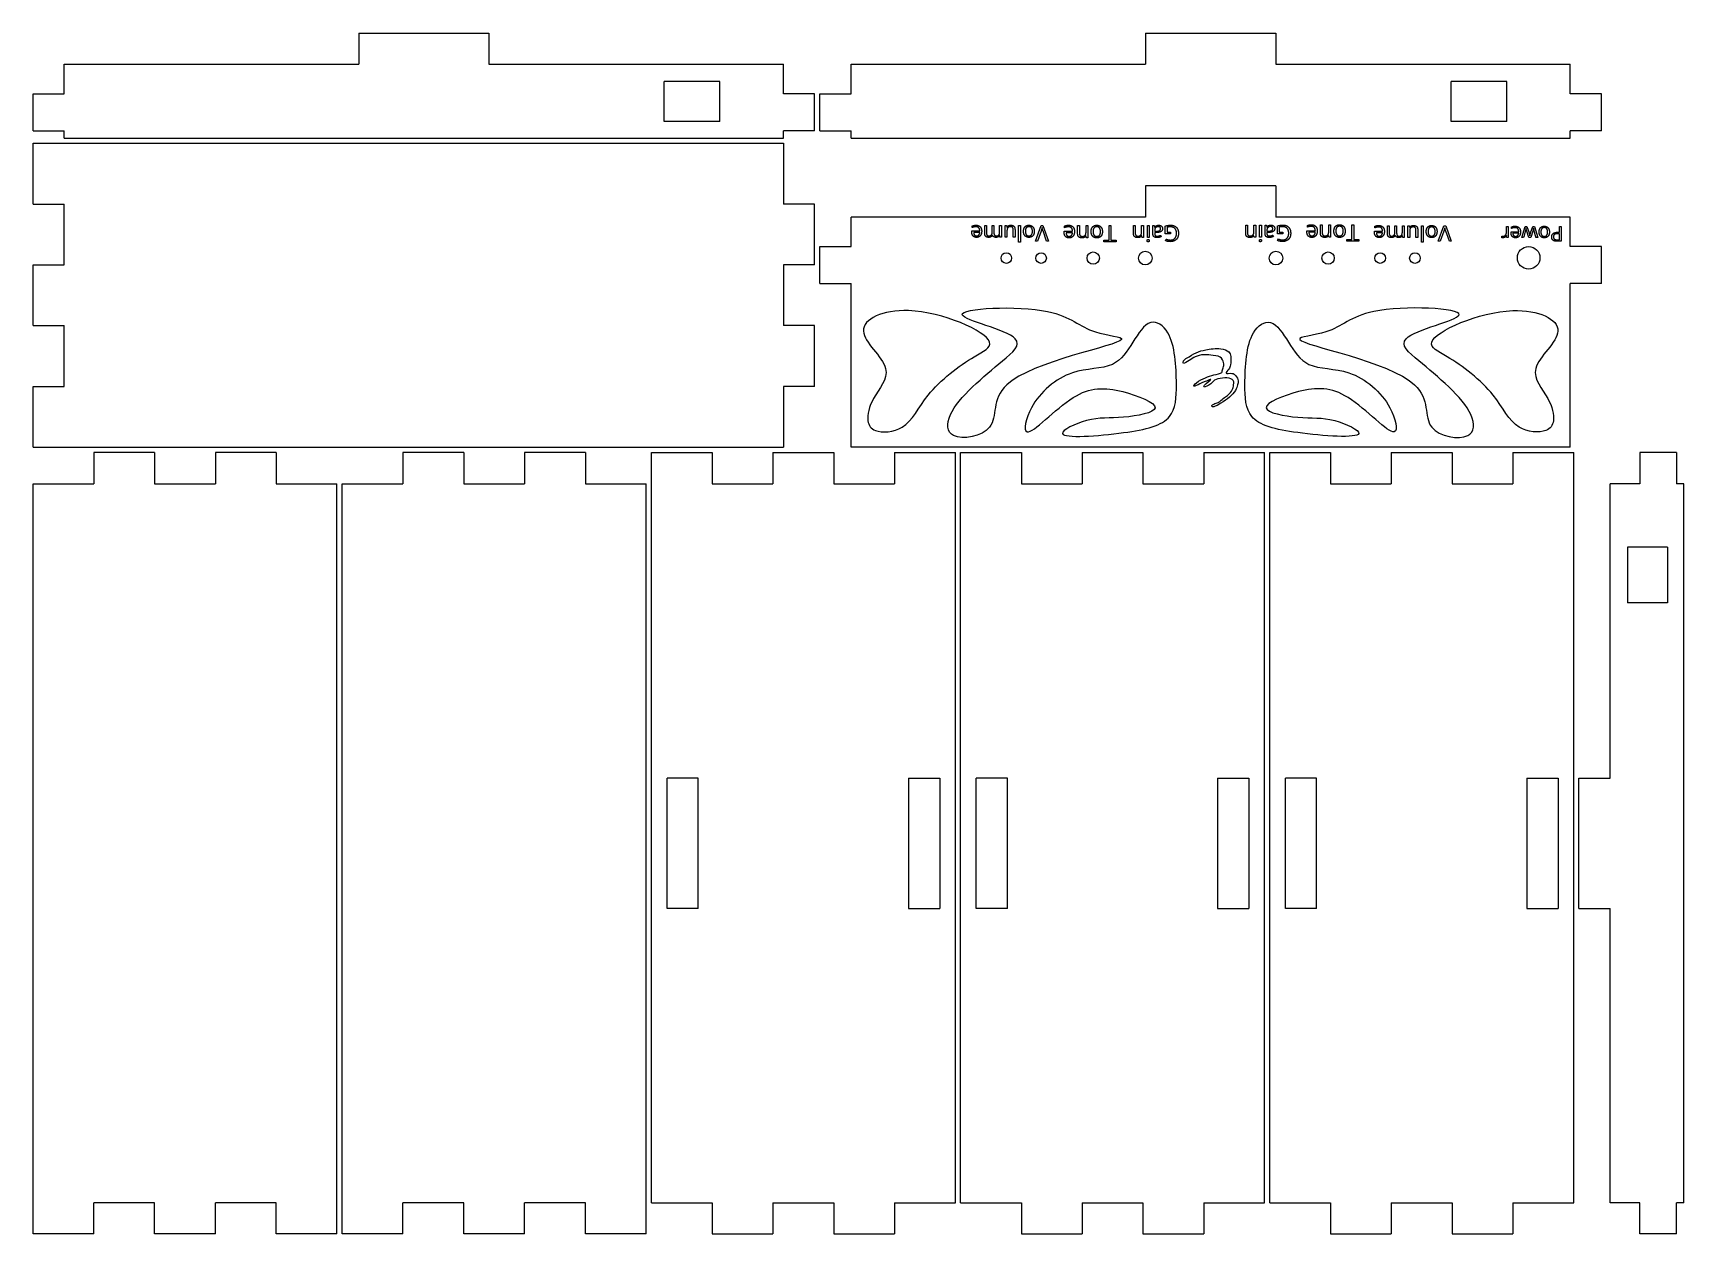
# Model space of a CAD drawing. Extents: x 172 to 1122, y 75 to 767.
import ezdxf

# ---------------------------------------------------------------- set-up
doc = ezdxf.new("R2010")
doc.units = 0
doc.header["$LTSCALE"] = 12.7
doc.layers.add('VISIBLE', color=7, linetype='CONTINUOUS')

msp = doc.modelspace()

# ---------------------------------------------------------------- linework, layer by layer
at = {"layer": 'VISIBLE'}
for p, q in [((359.2, 766.94), (359.2, 748.94)), ((359.2, 766.94), (434.2, 766.94)), ((434.2, 766.94), (434.2, 748.94)), ((812.2, 766.94), (812.2, 748.94)), ((812.2, 766.94), (887.2, 766.94)), ((887.2, 766.94), (887.2, 748.94)), ((189.7, 731.94), (189.7, 748.94)), ((189.7, 748.94), (359.2, 748.94)), ((434.2, 748.94), (603.7, 748.94)), ((603.7, 731.94), (603.7, 748.94)), ((642.7, 731.94), (642.7, 748.94)), ((642.7, 748.94), (812.2, 748.94)), ((887.2, 748.94), (1056.7, 748.94)), ((1056.7, 731.94), (1056.7, 748.94)), ((171.7, 710.69), (171.7, 731.94)), ((171.7, 731.94), (189.7, 731.94)), ((535.13, 715.94), (535.13, 738.94)), ((567.13, 738.94), (535.13, 738.94)), ((567.13, 715.94), (567.13, 738.94)), ((621.7, 731.94), (603.7, 731.94)), ((621.7, 710.69), (621.7, 731.94)), ((624.7, 710.69), (624.7, 731.94)), ((624.7, 731.94), (642.7, 731.94)), ((988.13, 715.94), (988.13, 738.94)), ((1020.13, 738.94), (988.13, 738.94)), ((1020.13, 715.94), (1020.13, 738.94)), ((1074.7, 731.94), (1056.7, 731.94)), ((1074.7, 710.69), (1074.7, 731.94)), ((567.13, 715.94), (535.13, 715.94)), ((1020.13, 715.94), (988.13, 715.94)), ((171.7, 710.69), (189.7, 710.69)), ((171.7, 668.44), (171.7, 703.44)), ((171.7, 703.44), (603.7, 703.44)), ((189.7, 706.44), (189.7, 710.69)), ((189.7, 706.44), (603.7, 706.44)), ((621.7, 710.69), (603.7, 710.69)), ((603.7, 706.44), (603.7, 710.69)), ((603.7, 703.44), (603.7, 668.44)), ((624.7, 710.69), (642.7, 710.69)), ((642.7, 706.44), (642.7, 710.69)), ((642.7, 706.44), (1056.7, 706.44)), ((1074.7, 710.69), (1056.7, 710.69)), ((1056.7, 706.44), (1056.7, 710.69)), ((887.2, 678.94), (812.2, 678.94)), ((812.2, 678.94), (812.2, 660.94)), ((887.2, 678.94), (887.2, 660.94)), ((171.7, 668.44), (189.7, 668.44)), ((189.7, 633.44), (189.7, 668.44)), ((621.7, 668.44), (603.7, 668.44)), ((621.7, 633.44), (621.7, 668.44)), ((812.2, 660.94), (642.7, 660.94)), ((642.7, 643.94), (642.7, 660.94)), ((719.6, 651.73), (719.6, 656.14)), ((719.6, 656.14), (720.62, 656.14)), ((720.62, 656.14), (720.62, 651.75)), ((723.91, 652.37), (723.91, 656.14)), ((723.91, 656.14), (724.93, 656.14)), ((724.93, 656.14), (724.93, 651.75)), ((728.21, 652.6), (728.21, 656.14)), ((728.21, 656.14), (729.23, 656.14)), ((729.23, 656.14), (729.23, 649.39)), ((731.4, 649.39), (731.4, 656.14)), ((731.4, 656.14), (732.24, 656.14)), ((732.24, 656.14), (732.39, 655.23)), ((739.14, 656.14), (740.17, 656.14)), ((739.14, 646.55), (739.14, 656.14)), ((740.17, 656.14), (740.17, 646.55)), ((748.87, 647.13), (752.12, 656.14)), ((752.12, 656.14), (753.15, 656.14)), ((753.15, 656.14), (756.38, 647.13)), ((773.11, 656.14), (774.18, 656.14)), ((773.11, 651.53), (773.11, 656.14)), ((774.18, 656.14), (774.18, 651.57)), ((777.94, 656.14), (779.01, 656.14)), ((777.94, 652.43), (777.94, 656.14)), ((779.01, 656.14), (779.01, 649.08)), ((791.22, 647.69), (791.22, 656.14)), ((791.22, 656.14), (792.31, 656.14)), ((792.31, 656.14), (792.31, 647.69)), ((805.25, 651.63), (805.25, 656.14)), ((805.25, 656.14), (806.29, 656.14)), ((806.29, 656.14), (806.29, 651.67)), ((809.97, 652.52), (809.97, 656.14)), ((809.97, 656.14), (811.02, 656.14)), ((811.02, 656.14), (811.02, 649.23)), ((813.24, 656.14), (814.28, 656.14)), ((813.24, 649.23), (813.24, 656.14)), ((814.28, 656.14), (814.28, 649.23)), ((816.44, 656.14), (817.21, 656.14)), ((816.44, 651.42), (816.44, 656.14)), ((817.21, 656.14), (817.42, 655.15)), ((869.85, 651.71), (869.85, 656.21)), ((869.85, 656.21), (870.9, 656.21)), ((870.9, 656.21), (870.9, 651.75)), ((874.58, 656.21), (875.62, 656.21)), ((874.58, 652.59), (874.58, 656.21)), ((875.62, 656.21), (875.62, 649.31)), ((877.84, 656.21), (878.89, 656.21)), ((877.84, 649.31), (877.84, 656.21)), ((878.89, 656.21), (878.89, 649.31)), ((881.04, 656.21), (881.82, 656.21)), ((881.04, 651.5), (881.04, 656.21)), ((881.82, 656.21), (882.02, 655.23)), ((1056.7, 660.94), (887.2, 660.94)), ((888.11, 651.39), (888.11, 655.87)), ((905.4, 655.14), (905.4, 656.09)), ((912.87, 651.82), (912.87, 656.42)), ((912.87, 656.42), (913.94, 656.42)), ((913.94, 656.42), (913.94, 651.85)), ((917.7, 652.72), (917.7, 656.42)), ((917.7, 656.42), (918.77, 656.42)), ((918.77, 656.42), (918.77, 649.36)), ((930.98, 647.98), (930.98, 656.42)), ((930.98, 656.42), (932.08, 656.42)), ((932.08, 656.42), (932.08, 647.98)), ((951.45, 656.01), (952.48, 656.01)), ((951.45, 651.6), (951.45, 656.01)), ((952.48, 656.01), (952.48, 651.61)), ((955.76, 656.01), (956.78, 656.01)), ((955.76, 652.24), (955.76, 656.01)), ((956.78, 656.01), (956.78, 651.61)), ((960.06, 656.01), (961.08, 656.01)), ((960.06, 652.46), (960.06, 656.01)), ((961.08, 656.01), (961.08, 649.26)), ((963.25, 656.01), (964.1, 656.01)), ((963.25, 649.26), (963.25, 656.01)), ((964.1, 656.01), (964.24, 655.1)), ((971, 646.42), (971, 656.01)), ((971, 656.01), (972.02, 656.01)), ((972.02, 656.01), (972.02, 646.42)), ((980.72, 647), (983.97, 656.01)), ((983.97, 656.01), (985, 656.01)), ((985, 656.01), (988.23, 647)), ((1056.7, 643.94), (1056.7, 660.94)), ((712.16, 652.95), (716.81, 652.95)), ((712.16, 652.3), (712.16, 652.95)), ((712.45, 654.91), (712.45, 655.83)), ((716.79, 652.11), (713.26, 652.11)), ((724.12, 650.41), (724.07, 650.41)), ((728.23, 650.31), (728.18, 650.31)), ((728.4, 649.39), (728.23, 650.31)), ((729.23, 649.39), (728.4, 649.39)), ((732.42, 649.39), (731.4, 649.39)), ((732.39, 655.23), (732.45, 655.23)), ((732.42, 652.93), (732.42, 649.39)), ((736.01, 649.39), (736.01, 653.77)), ((737.05, 649.39), (736.01, 649.39)), ((737.05, 653.8), (737.05, 649.39)), ((740.17, 646.55), (739.14, 646.55)), ((750, 647.13), (748.87, 647.13)), ((752.06, 652.92), (750, 647.13)), ((755.27, 647.13), (753.2, 652.96)), ((756.38, 647.13), (755.27, 647.13)), ((765.34, 652.8), (770.2, 652.8)), ((765.34, 652.13), (765.34, 652.8)), ((765.64, 654.86), (765.64, 655.81)), ((770.17, 651.93), (766.48, 651.93)), ((777.97, 650.05), (777.91, 650.05)), ((778.14, 649.08), (777.97, 650.05)), ((779.01, 649.08), (778.14, 649.08)), ((788.23, 647.69), (791.22, 647.69)), ((788.23, 646.72), (788.23, 647.69)), ((795.29, 646.72), (788.23, 646.72)), ((792.31, 647.69), (795.29, 647.69)), ((795.29, 647.69), (795.29, 646.72)), ((810, 650.18), (809.95, 650.18)), ((810.17, 649.23), (810, 650.18)), ((811.02, 649.23), (810.17, 649.23)), ((814.28, 649.23), (813.24, 649.23)), ((817.42, 655.15), (817.47, 655.15)), ((818.63, 652.04), (817.46, 652)), ((817.46, 652), (817.46, 651.57)), ((817.48, 653.37), (817.48, 652.74)), ((817.48, 652.74), (818.53, 652.79)), ((820.88, 650.51), (821.2, 649.71)), ((823.51, 651.31), (823.51, 655.79)), ((826.64, 651.31), (823.51, 651.31)), ((823.65, 647.34), (824.06, 648.28)), ((824.58, 655.1), (824.58, 652.27)), ((824.58, 652.27), (826.64, 652.27)), ((826.64, 652.27), (826.64, 651.31)), ((874.6, 650.25), (874.55, 650.25)), ((874.77, 649.31), (874.6, 650.25)), ((875.62, 649.31), (874.77, 649.31)), ((878.89, 649.31), (877.84, 649.31)), ((882.02, 655.23), (882.07, 655.23)), ((883.23, 652.11), (882.06, 652.07)), ((882.06, 652.07), (882.06, 651.64)), ((882.09, 653.44), (882.09, 652.82)), ((882.09, 652.82), (883.13, 652.86)), ((885.48, 650.59), (885.8, 649.79)), ((891.25, 651.39), (888.11, 651.39)), ((888.25, 647.41), (888.67, 648.36)), ((889.19, 655.18), (889.19, 652.34)), ((889.19, 652.34), (891.25, 652.34)), ((891.25, 652.34), (891.25, 651.39)), ((905.1, 653.08), (909.96, 653.08)), ((905.1, 652.41), (905.1, 653.08)), ((909.94, 652.21), (906.25, 652.21)), ((917.73, 650.33), (917.68, 650.33)), ((917.9, 649.36), (917.73, 650.33)), ((918.77, 649.36), (917.9, 649.36)), ((928, 647), (928, 647.98)), ((928, 647.98), (930.98, 647.98)), ((935.06, 647), (928, 647)), ((932.08, 647.98), (935.06, 647.98)), ((935.06, 647.98), (935.06, 647)), ((944.01, 652.82), (948.66, 652.82)), ((944.01, 652.17), (944.01, 652.82)), ((944.3, 654.78), (944.3, 655.69)), ((948.64, 651.98), (945.11, 651.98)), ((955.97, 650.28), (955.92, 650.28)), ((960.09, 650.18), (960.04, 650.18)), ((960.25, 649.26), (960.09, 650.18)), ((961.08, 649.26), (960.25, 649.26)), ((964.27, 649.26), (963.25, 649.26)), ((964.24, 655.1), (964.3, 655.1)), ((964.27, 652.8), (964.27, 649.26)), ((967.86, 649.26), (967.86, 653.64)), ((968.9, 649.26), (967.86, 649.26)), ((968.9, 653.67), (968.9, 649.26)), ((972.02, 646.42), (971, 646.42)), ((981.85, 647), (980.72, 647)), ((983.91, 652.79), (981.85, 647)), ((987.12, 647), (985.05, 652.83)), ((988.23, 647), (987.12, 647)), ((1017.25, 649.1), (1017.39, 650.01)), ((1019.99, 655.59), (1020.96, 655.59)), ((1019.99, 652.14), (1019.99, 655.59)), ((1020.04, 650.34), (1020, 650.34)), ((1020.16, 649.15), (1020.04, 650.34)), ((1020.96, 649.15), (1020.16, 649.15)), ((1020.96, 655.59), (1020.96, 649.15)), ((1022.63, 651.93), (1022.63, 652.55)), ((1022.63, 652.55), (1027.07, 652.55)), ((1022.91, 654.42), (1022.91, 655.3)), ((1027.05, 651.75), (1023.67, 651.75)), ((1028.89, 649.15), (1030.67, 655.59)), ((1029.9, 649.15), (1028.89, 649.15)), ((1030.67, 655.59), (1031.82, 655.59)), ((1031.3, 654.55), (1031.25, 654.55)), ((1032.9, 649.15), (1031.74, 652.85)), ((1031.82, 655.59), (1033.01, 651.81)), ((1033.95, 649.15), (1032.9, 649.15)), ((1033.42, 650.24), (1033.47, 650.24)), ((1033.88, 651.83), (1035.1, 655.59)), ((1035.14, 652.85), (1033.95, 649.15)), ((1035.1, 655.59), (1036.23, 655.59)), ((1035.64, 654.56), (1035.59, 654.56)), ((1036.23, 655.59), (1037.99, 649.15)), ((1037.99, 649.15), (1036.96, 649.15)), ((1051.47, 647), (1049.24, 647)), ((1049.35, 647.86), (1050.47, 647.86)), ((1049.46, 652.21), (1050.47, 652.21)), ((1050.47, 651.35), (1049.57, 651.35)), ((1050.47, 652.21), (1050.47, 655.59)), ((1050.47, 655.59), (1051.47, 655.59)), ((1050.47, 647.86), (1050.47, 651.35)), ((1051.47, 655.59), (1051.47, 647)), ((624.7, 622.69), (624.7, 643.94)), ((624.7, 643.94), (642.7, 643.94)), ((1074.7, 643.94), (1056.7, 643.94)), ((1074.7, 622.69), (1074.7, 643.94)), ((171.7, 598.44), (171.7, 633.44)), ((171.7, 633.44), (189.7, 633.44)), ((621.7, 633.44), (603.7, 633.44)), ((603.7, 633.44), (603.7, 598.44)), ((624.7, 622.69), (642.7, 622.69)), ((642.7, 528.44), (642.7, 622.69)), ((1056.7, 528.44), (1056.7, 622.69)), ((1074.7, 622.69), (1056.7, 622.69)), ((171.7, 598.44), (189.7, 598.44)), ((189.7, 563.44), (189.7, 598.44)), ((621.7, 598.44), (603.7, 598.44)), ((621.7, 563.44), (621.7, 598.44)), ((171.7, 528.44), (171.7, 563.44)), ((171.7, 563.44), (189.7, 563.44)), ((621.7, 563.44), (603.7, 563.44)), ((603.7, 563.44), (603.7, 528.44)), ((171.7, 528.44), (603.7, 528.44)), ((206.7, 525.44), (206.7, 507.44)), ((241.7, 525.44), (206.7, 525.44)), ((241.7, 525.44), (241.7, 507.44)), ((311.7, 525.44), (276.7, 525.44)), ((276.7, 525.44), (276.7, 507.44)), ((311.7, 525.44), (311.7, 507.44)), ((384.7, 525.44), (384.7, 507.44)), ((419.7, 525.44), (384.7, 525.44)), ((419.7, 525.44), (419.7, 507.44)), ((454.7, 525.44), (454.7, 507.44)), ((489.7, 525.44), (454.7, 525.44)), ((489.7, 525.44), (489.7, 507.44)), ((527.7, 525.44), (562.7, 525.44)), ((527.7, 93.44), (527.7, 525.44)), ((562.7, 525.44), (562.7, 507.44)), ((597.7, 525.44), (597.7, 507.44)), ((597.7, 525.44), (632.7, 525.44)), ((632.7, 525.44), (632.7, 507.44)), ((1056.7, 528.44), (642.7, 528.44)), ((667.7, 525.44), (667.7, 507.44)), ((667.7, 525.44), (702.7, 525.44)), ((702.7, 93.44), (702.7, 525.44)), ((705.7, 93.44), (705.7, 525.44)), ((705.7, 525.44), (740.7, 525.44)), ((740.7, 525.44), (740.7, 507.44)), ((775.7, 525.44), (775.7, 507.44)), ((775.7, 525.44), (810.7, 525.44)), ((810.7, 525.44), (810.7, 507.44)), ((845.7, 525.44), (845.7, 507.44)), ((845.7, 525.44), (880.7, 525.44)), ((880.7, 93.44), (880.7, 525.44)), ((883.7, 93.44), (883.7, 525.44)), ((883.7, 525.44), (918.7, 525.44)), ((918.7, 525.44), (918.7, 507.44)), ((953.7, 525.44), (953.7, 507.44)), ((953.7, 525.44), (988.7, 525.44)), ((988.7, 525.44), (988.7, 507.44)), ((1023.7, 525.44), (1023.7, 507.44)), ((1023.7, 525.44), (1058.7, 525.44)), ((1058.7, 93.44), (1058.7, 525.44)), ((1096.7, 525.44), (1096.7, 507.44)), ((1117.95, 525.44), (1096.7, 525.44)), ((1117.95, 525.44), (1117.95, 507.44)), ((171.7, 507.44), (206.7, 507.44)), ((171.7, 75.44), (171.7, 507.44)), ((241.7, 507.44), (276.7, 507.44)), ((311.7, 507.44), (346.7, 507.44)), ((346.7, 75.44), (346.7, 507.44)), ((349.7, 75.44), (349.7, 507.44)), ((349.7, 507.44), (384.7, 507.44)), ((419.7, 507.44), (454.7, 507.44)), ((489.7, 507.44), (524.7, 507.44)), ((524.7, 75.44), (524.7, 507.44)), ((562.7, 507.44), (597.7, 507.44)), ((632.7, 507.44), (667.7, 507.44)), ((740.7, 507.44), (775.7, 507.44)), ((810.7, 507.44), (845.7, 507.44)), ((918.7, 507.44), (953.7, 507.44)), ((988.7, 507.44), (1023.7, 507.44)), ((1079.7, 337.94), (1079.7, 507.44)), ((1096.7, 507.44), (1079.7, 507.44)), ((1122.2, 507.44), (1117.95, 507.44)), ((1122.2, 93.44), (1122.2, 507.44)), ((1112.7, 470.87), (1089.7, 470.87)), ((1089.7, 470.87), (1089.7, 438.87)), ((1112.7, 470.87), (1112.7, 438.87)), ((1112.7, 438.87), (1089.7, 438.87)), ((554.7, 337.94), (536.7, 337.94)), ((536.7, 262.94), (536.7, 337.94)), ((554.7, 262.94), (554.7, 337.94)), ((675.7, 337.94), (675.7, 262.94)), ((675.7, 337.94), (693.7, 337.94)), ((693.7, 337.94), (693.7, 262.94)), ((732.7, 337.94), (714.7, 337.94)), ((714.7, 262.94), (714.7, 337.94)), ((732.7, 262.94), (732.7, 337.94)), ((853.7, 337.94), (853.7, 262.94)), ((853.7, 337.94), (871.7, 337.94)), ((871.7, 337.94), (871.7, 262.94)), ((910.7, 337.94), (892.7, 337.94)), ((892.7, 262.94), (892.7, 337.94)), ((910.7, 262.94), (910.7, 337.94)), ((1031.7, 337.94), (1031.7, 262.94)), ((1031.7, 337.94), (1049.7, 337.94)), ((1049.7, 337.94), (1049.7, 262.94)), ((1061.7, 262.94), (1061.7, 337.94)), ((1061.7, 337.94), (1079.7, 337.94)), ((554.7, 262.94), (536.7, 262.94)), ((675.7, 262.94), (693.7, 262.94)), ((732.7, 262.94), (714.7, 262.94)), ((853.7, 262.94), (871.7, 262.94)), ((910.7, 262.94), (892.7, 262.94)), ((1031.7, 262.94), (1049.7, 262.94)), ((1061.7, 262.94), (1079.7, 262.94)), ((1079.7, 93.44), (1079.7, 262.94)), ((206.7, 75.44), (206.7, 93.44)), ((241.7, 93.44), (206.7, 93.44)), ((241.7, 75.44), (241.7, 93.44)), ((311.7, 93.44), (276.7, 93.44)), ((276.7, 75.44), (276.7, 93.44)), ((311.7, 75.44), (311.7, 93.44)), ((419.7, 93.44), (384.7, 93.44)), ((384.7, 75.44), (384.7, 93.44)), ((419.7, 75.44), (419.7, 93.44)), ((489.7, 93.44), (454.7, 93.44)), ((454.7, 75.44), (454.7, 93.44)), ((489.7, 75.44), (489.7, 93.44)), ((527.7, 93.44), (562.7, 93.44)), ((562.7, 93.44), (562.7, 75.44)), ((597.7, 93.44), (632.7, 93.44)), ((597.7, 93.44), (597.7, 75.44)), ((632.7, 93.44), (632.7, 75.44)), ((667.7, 93.44), (702.7, 93.44)), ((667.7, 93.44), (667.7, 75.44)), ((705.7, 93.44), (740.7, 93.44)), ((740.7, 93.44), (740.7, 75.44)), ((775.7, 93.44), (810.7, 93.44)), ((775.7, 93.44), (775.7, 75.44)), ((810.7, 93.44), (810.7, 75.44)), ((845.7, 93.44), (880.7, 93.44)), ((845.7, 93.44), (845.7, 75.44)), ((883.7, 93.44), (918.7, 93.44)), ((918.7, 93.44), (918.7, 75.44)), ((953.7, 93.44), (988.7, 93.44)), ((953.7, 93.44), (953.7, 75.44)), ((988.7, 93.44), (988.7, 75.44)), ((1023.7, 93.44), (1058.7, 93.44)), ((1023.7, 93.44), (1023.7, 75.44)), ((1096.7, 93.44), (1079.7, 93.44)), ((1096.7, 75.44), (1096.7, 93.44)), ((1122.2, 93.44), (1117.95, 93.44)), ((1117.95, 75.44), (1117.95, 93.44)), ((206.7, 75.44), (171.7, 75.44)), ((276.7, 75.44), (241.7, 75.44)), ((346.7, 75.44), (311.7, 75.44)), ((384.7, 75.44), (349.7, 75.44)), ((454.7, 75.44), (419.7, 75.44)), ((524.7, 75.44), (489.7, 75.44)), ((562.7, 75.44), (597.7, 75.44)), ((632.7, 75.44), (667.7, 75.44)), ((740.7, 75.44), (775.7, 75.44)), ((810.7, 75.44), (845.7, 75.44)), ((918.7, 75.44), (953.7, 75.44)), ((988.7, 75.44), (1023.7, 75.44)), ((1117.95, 75.44), (1096.7, 75.44))]:
    msp.add_line(p, q, dxfattribs=at)
for centre, radius in [((732.08, 637.36), 3.05), ((752.08, 637.36), 3.05), ((782.08, 637.36), 3.55), ((812.08, 637.36), 3.95), ((887.31, 637.36), 3.95), ((917.31, 637.36), 3.55), ((947.31, 637.36), 3.05), ((967.31, 637.36), 3.05), ((1032.77, 637.44), 6.5)]:
    msp.add_circle(centre, radius, dxfattribs=at)
for points in [[(712.45, 655.83), (712.99, 656.06), (713.48, 656.16)], [(713.48, 656.16), (713.96, 656.26), (714.64, 656.26)], [(714.64, 656.26), (716.14, 656.26), (717, 655.35)], [(732.45, 655.23), (732.76, 655.73), (733.32, 656)], [(733.32, 656), (733.88, 656.26), (734.59, 656.26)], [(734.59, 656.26), (735.82, 656.26), (736.44, 655.68)], [(742.79, 655.34), (743.62, 656.26), (745.09, 656.26)], [(745.09, 656.26), (746, 656.26), (746.7, 655.84)], [(765.64, 655.81), (766.21, 656.05), (766.71, 656.16)], [(766.71, 656.16), (767.22, 656.27), (767.93, 656.27)], [(767.93, 656.27), (769.5, 656.27), (770.4, 655.31)], [(781.75, 655.3), (782.62, 656.27), (784.16, 656.27)], [(784.16, 656.27), (785.1, 656.27), (785.84, 655.82)], [(817.47, 655.15), (817.99, 655.8), (818.5, 656.03)], [(818.5, 656.03), (819.01, 656.27), (819.78, 656.27)], [(819.78, 656.27), (820.81, 656.27), (821.39, 655.74)], [(823.51, 655.79), (824.24, 656.03), (825, 656.15)], [(825, 656.15), (825.75, 656.27), (826.75, 656.27)], [(826.75, 656.27), (828.84, 656.27), (830.01, 655.02)], [(882.07, 655.23), (882.59, 655.88), (883.1, 656.11)], [(883.1, 656.11), (883.62, 656.34), (884.39, 656.34)], [(884.39, 656.34), (885.41, 656.34), (886, 655.81)], [(888.11, 655.87), (888.85, 656.1), (889.6, 656.22)], [(889.6, 656.22), (890.36, 656.34), (891.35, 656.34)], [(891.35, 656.34), (893.45, 656.34), (894.61, 655.1)], [(905.4, 656.09), (905.97, 656.34), (906.48, 656.44)], [(906.48, 656.44), (906.98, 656.55), (907.7, 656.55)], [(907.7, 656.55), (909.26, 656.55), (910.17, 655.6)], [(921.52, 655.58), (922.39, 656.55), (923.92, 656.55)], [(923.92, 656.55), (924.87, 656.55), (925.6, 656.1)], [(925.6, 656.1), (926.34, 655.66), (926.74, 654.83)], [(944.3, 655.69), (944.84, 655.93), (945.33, 656.03)], [(945.33, 656.03), (945.81, 656.13), (946.49, 656.13)], [(946.49, 656.13), (947.99, 656.13), (948.86, 655.22)], [(964.3, 655.1), (964.61, 655.6), (965.17, 655.87)], [(965.17, 655.87), (965.73, 656.13), (966.44, 656.13)], [(966.44, 656.13), (967.68, 656.13), (968.29, 655.55)], [(974.64, 655.2), (975.47, 656.13), (976.94, 656.13)], [(976.94, 656.13), (977.85, 656.13), (978.55, 655.71)], [(712.9, 650.1), (712.16, 650.93), (712.16, 652.3)], [(714.6, 655.37), (713.51, 655.37), (712.45, 654.91)], [(714.91, 649.26), (713.64, 649.26), (712.9, 650.1)], [(713.26, 652.11), (713.26, 651.15), (713.69, 650.63)], [(713.69, 650.63), (714.12, 650.12), (714.92, 650.12)], [(716.21, 654.75), (715.64, 655.37), (714.6, 655.37)], [(717.07, 650.22), (716.26, 649.26), (714.91, 649.26)], [(714.92, 650.12), (715.73, 650.12), (716.22, 650.65)], [(716.81, 652.95), (716.78, 654.14), (716.21, 654.75)], [(716.22, 650.65), (716.7, 651.18), (716.79, 652.11)], [(717, 655.35), (717.87, 654.44), (717.87, 652.82)], [(717.87, 652.82), (717.87, 651.18), (717.07, 650.22)], [(720.17, 649.85), (719.6, 650.44), (719.6, 651.73)], [(721.89, 649.26), (720.74, 649.26), (720.17, 649.85)], [(720.62, 651.75), (720.62, 650.94), (720.97, 650.53)], [(720.97, 650.53), (721.31, 650.13), (722.04, 650.13)], [(723.19, 649.57), (722.62, 649.26), (721.89, 649.26)], [(722.04, 650.13), (723, 650.13), (723.45, 650.68)], [(724.07, 650.41), (723.77, 649.88), (723.19, 649.57)], [(723.45, 650.68), (723.91, 651.23), (723.91, 652.37)], [(726.19, 649.26), (724.6, 649.26), (724.12, 650.41)], [(724.93, 651.75), (724.93, 650.94), (725.28, 650.53)], [(725.28, 650.53), (725.62, 650.13), (726.35, 650.13)], [(727.37, 649.54), (726.84, 649.26), (726.19, 649.26)], [(726.35, 650.13), (727.31, 650.13), (727.76, 650.71)], [(728.18, 650.31), (727.89, 649.82), (727.37, 649.54)], [(727.76, 650.71), (728.21, 651.28), (728.21, 652.6)], [(732.91, 654.83), (732.42, 654.25), (732.42, 652.93)], [(734.46, 655.41), (733.4, 655.41), (732.91, 654.83)], [(735.64, 655), (735.26, 655.41), (734.46, 655.41)], [(736.01, 653.77), (736.01, 654.59), (735.64, 655)], [(736.44, 655.68), (737.05, 655.09), (737.05, 653.8)], [(741.96, 652.76), (741.96, 654.41), (742.79, 655.34)], [(742.8, 650.21), (741.96, 651.15), (741.96, 652.76)], [(745.05, 649.26), (743.63, 649.26), (742.8, 650.21)], [(743.54, 654.73), (743.02, 654.06), (743.02, 652.76)], [(743.02, 652.76), (743.02, 651.47), (743.54, 650.8)], [(745.07, 655.41), (744.06, 655.41), (743.54, 654.73)], [(743.54, 650.8), (744.06, 650.13), (745.08, 650.13)], [(747.34, 650.18), (746.51, 649.26), (745.05, 649.26)], [(746.59, 654.73), (746.07, 655.41), (745.07, 655.41)], [(745.08, 650.13), (746.08, 650.13), (746.59, 650.79)], [(747.1, 652.76), (747.1, 654.05), (746.59, 654.73)], [(746.59, 650.79), (747.1, 651.45), (747.1, 652.76)], [(746.7, 655.84), (747.4, 655.41), (747.78, 654.62)], [(748.16, 652.76), (748.16, 651.11), (747.34, 650.18)], [(747.78, 654.62), (748.16, 653.82), (748.16, 652.76)], [(752.64, 654.91), (752.41, 653.91), (752.06, 652.92)], [(753.2, 652.96), (752.84, 653.96), (752.64, 654.91)], [(766.11, 649.82), (765.34, 650.7), (765.34, 652.13)], [(767.89, 655.33), (766.75, 655.33), (765.64, 654.86)], [(768.21, 648.95), (766.88, 648.95), (766.11, 649.82)], [(766.48, 651.93), (766.48, 650.92), (766.93, 650.38)], [(766.93, 650.38), (767.38, 649.85), (768.22, 649.85)], [(769.57, 654.69), (768.97, 655.33), (767.89, 655.33)], [(770.47, 649.95), (769.63, 648.95), (768.21, 648.95)], [(768.22, 649.85), (769.07, 649.85), (769.58, 650.4)], [(770.2, 652.8), (770.17, 654.04), (769.57, 654.69)], [(769.58, 650.4), (770.08, 650.95), (770.17, 651.93)], [(770.4, 655.31), (771.31, 654.36), (771.31, 652.67)], [(771.31, 652.67), (771.31, 650.96), (770.47, 649.95)], [(773.75, 649.56), (773.11, 650.18), (773.11, 651.53)], [(775.67, 648.95), (774.4, 648.95), (773.75, 649.56)], [(774.18, 651.57), (774.18, 650.71), (774.57, 650.28)], [(774.57, 650.28), (774.96, 649.86), (775.8, 649.86)], [(776.99, 649.24), (776.4, 648.95), (775.67, 648.95)], [(775.8, 649.86), (776.91, 649.86), (777.42, 650.46)], [(777.91, 650.05), (777.58, 649.52), (776.99, 649.24)], [(777.42, 650.46), (777.94, 651.06), (777.94, 652.43)], [(780.88, 652.6), (780.88, 654.33), (781.75, 655.3)], [(781.76, 649.94), (780.88, 650.92), (780.88, 652.6)], [(784.11, 648.95), (782.63, 648.95), (781.76, 649.94)], [(782.54, 654.67), (781.99, 653.96), (781.99, 652.6)], [(781.99, 652.6), (781.99, 651.26), (782.54, 650.56)], [(784.13, 655.37), (783.08, 655.37), (782.54, 654.67)], [(782.54, 650.56), (783.08, 649.86), (784.14, 649.86)], [(786.51, 649.91), (785.64, 648.95), (784.11, 648.95)], [(785.72, 654.66), (785.18, 655.37), (784.13, 655.37)], [(784.14, 649.86), (785.19, 649.86), (785.73, 650.55)], [(786.26, 652.6), (786.26, 653.96), (785.72, 654.66)], [(785.73, 650.55), (786.26, 651.24), (786.26, 652.6)], [(785.84, 655.82), (786.57, 655.38), (786.97, 654.55)], [(787.37, 652.6), (787.37, 650.88), (786.51, 649.91)], [(786.97, 654.55), (787.37, 653.72), (787.37, 652.6)], [(805.88, 649.71), (805.25, 650.31), (805.25, 651.63)], [(807.75, 649.11), (806.51, 649.11), (805.88, 649.71)], [(806.29, 651.67), (806.29, 650.83), (806.68, 650.41)], [(806.68, 650.41), (807.06, 650), (807.88, 650)], [(809.05, 649.39), (808.47, 649.11), (807.75, 649.11)], [(807.88, 650), (808.96, 650), (809.47, 650.58)], [(809.95, 650.18), (809.62, 649.67), (809.05, 649.39)], [(809.47, 650.58), (809.97, 651.17), (809.97, 652.52)], [(813.13, 647.36), (813.13, 647.71), (813.32, 647.89)], [(813.32, 646.84), (813.13, 647.01), (813.13, 647.36)], [(813.32, 647.89), (813.5, 648.06), (813.75, 648.06)], [(813.75, 646.67), (813.5, 646.67), (813.32, 646.84)], [(813.75, 648.06), (814.02, 648.06), (814.19, 647.89)], [(814.19, 646.84), (814.02, 646.67), (813.75, 646.67)], [(814.19, 647.89), (814.37, 647.71), (814.37, 647.36)], [(814.37, 647.36), (814.37, 647), (814.19, 646.84)], [(817.03, 649.67), (816.44, 650.21), (816.44, 651.42)], [(818.86, 649.12), (817.63, 649.12), (817.03, 649.67)], [(817.46, 651.57), (817.46, 650.76), (817.81, 650.37)], [(818.04, 654.87), (817.48, 654.33), (817.48, 653.37)], [(817.81, 650.37), (818.16, 649.98), (818.93, 649.98)], [(819.57, 655.4), (818.6, 655.4), (818.04, 654.87)], [(818.53, 652.79), (819.78, 652.83), (820.33, 653.17)], [(820.08, 649.28), (819.47, 649.12), (818.86, 649.12)], [(818.93, 649.98), (819.79, 649.98), (820.88, 650.51)], [(820.53, 655.11), (820.19, 655.4), (819.57, 655.4)], [(821.2, 649.71), (820.69, 649.43), (820.08, 649.28)], [(820.33, 653.17), (820.88, 653.52), (820.88, 654.24)], [(820.88, 654.24), (820.88, 654.81), (820.53, 655.11)], [(821.39, 655.74), (821.97, 655.2), (821.97, 654.23)], [(826.4, 646.8), (824.92, 646.8), (823.65, 647.34)], [(824.06, 648.28), (825.31, 647.75), (826.47, 647.75)], [(826.45, 655.33), (825.5, 655.33), (824.58, 655.1)], [(828.93, 647.36), (827.85, 646.8), (826.4, 646.8)], [(829.13, 654.36), (828.22, 655.33), (826.45, 655.33)], [(826.47, 647.75), (828.15, 647.75), (829.09, 648.75)], [(830.6, 649.02), (830.02, 647.93), (828.93, 647.36)], [(829.09, 648.75), (830.04, 649.76), (830.04, 651.53)], [(830.04, 651.53), (830.04, 653.4), (829.13, 654.36)], [(830.01, 655.02), (831.17, 653.78), (831.17, 651.53)], [(831.17, 651.53), (831.17, 650.1), (830.6, 649.02)], [(870.48, 649.78), (869.85, 650.38), (869.85, 651.71)], [(872.36, 649.18), (871.11, 649.18), (870.48, 649.78)], [(870.9, 651.75), (870.9, 650.9), (871.28, 650.49)], [(871.28, 650.49), (871.66, 650.07), (872.49, 650.07)], [(873.65, 649.46), (873.07, 649.18), (872.36, 649.18)], [(872.49, 650.07), (873.57, 650.07), (874.07, 650.66)], [(874.55, 650.25), (874.23, 649.74), (873.65, 649.46)], [(874.07, 650.66), (874.58, 651.24), (874.58, 652.59)], [(877.74, 647.44), (877.74, 647.79), (877.92, 647.96)], [(877.92, 646.91), (877.74, 647.08), (877.74, 647.44)], [(877.92, 647.96), (878.1, 648.14), (878.36, 648.14)], [(878.36, 646.74), (878.1, 646.74), (877.92, 646.91)], [(878.36, 648.14), (878.62, 648.14), (878.8, 647.96)], [(878.8, 646.91), (878.62, 646.74), (878.36, 646.74)], [(878.8, 647.96), (878.98, 647.79), (878.98, 647.44)], [(878.98, 647.44), (878.98, 647.08), (878.8, 646.91)], [(881.64, 649.74), (881.04, 650.29), (881.04, 651.5)], [(883.47, 649.2), (882.23, 649.2), (881.64, 649.74)], [(882.06, 651.64), (882.06, 650.83), (882.41, 650.45)], [(882.64, 654.94), (882.09, 654.41), (882.09, 653.44)], [(882.41, 650.45), (882.76, 650.06), (883.53, 650.06)], [(884.18, 655.48), (883.2, 655.48), (882.64, 654.94)], [(883.13, 652.86), (884.38, 652.91), (884.93, 653.25)], [(884.69, 649.35), (884.08, 649.2), (883.47, 649.2)], [(883.53, 650.06), (884.39, 650.06), (885.48, 650.59)], [(885.14, 655.18), (884.8, 655.48), (884.18, 655.48)], [(885.8, 649.79), (885.29, 649.51), (884.69, 649.35)], [(884.93, 653.25), (885.48, 653.59), (885.48, 654.32)], [(885.48, 654.32), (885.48, 654.89), (885.14, 655.18)], [(886, 655.81), (886.58, 655.28), (886.58, 654.3)], [(891, 646.87), (889.53, 646.87), (888.25, 647.41)], [(888.67, 648.36), (889.92, 647.83), (891.07, 647.83)], [(891.06, 655.4), (890.1, 655.4), (889.19, 655.18)], [(893.54, 647.44), (892.46, 646.87), (891, 646.87)], [(893.73, 654.44), (892.82, 655.4), (891.06, 655.4)], [(891.07, 647.83), (892.75, 647.83), (893.7, 648.83)], [(895.2, 649.09), (894.62, 648.01), (893.54, 647.44)], [(893.7, 648.83), (894.64, 649.83), (894.64, 651.61)], [(894.64, 651.61), (894.64, 653.47), (893.73, 654.44)], [(894.61, 655.1), (895.78, 653.85), (895.78, 651.61)], [(895.78, 651.61), (895.78, 650.17), (895.2, 649.09)], [(905.87, 650.1), (905.1, 650.98), (905.1, 652.41)], [(907.66, 655.61), (906.52, 655.61), (905.4, 655.14)], [(907.97, 649.23), (906.65, 649.23), (905.87, 650.1)], [(906.25, 652.21), (906.25, 651.2), (906.7, 650.67)], [(906.7, 650.67), (907.15, 650.13), (907.99, 650.13)], [(909.33, 654.97), (908.74, 655.61), (907.66, 655.61)], [(910.23, 650.24), (909.39, 649.23), (907.97, 649.23)], [(907.99, 650.13), (908.84, 650.13), (909.34, 650.68)], [(909.96, 653.08), (909.93, 654.33), (909.33, 654.97)], [(909.34, 650.68), (909.85, 651.23), (909.94, 652.21)], [(910.17, 655.6), (911.07, 654.64), (911.07, 652.95)], [(911.07, 652.95), (911.07, 651.24), (910.23, 650.24)], [(913.52, 649.85), (912.87, 650.46), (912.87, 651.82)], [(915.44, 649.23), (914.16, 649.23), (913.52, 649.85)], [(913.94, 651.85), (913.94, 650.99), (914.33, 650.57)], [(914.33, 650.57), (914.73, 650.14), (915.57, 650.14)], [(916.76, 649.52), (916.16, 649.23), (915.44, 649.23)], [(915.57, 650.14), (916.67, 650.14), (917.19, 650.74)], [(917.68, 650.33), (917.35, 649.81), (916.76, 649.52)], [(917.19, 650.74), (917.7, 651.34), (917.7, 652.72)], [(920.65, 652.88), (920.65, 654.61), (921.52, 655.58)], [(921.52, 650.22), (920.65, 651.2), (920.65, 652.88)], [(923.87, 649.23), (922.39, 649.23), (921.52, 650.22)], [(922.3, 654.95), (921.76, 654.24), (921.76, 652.88)], [(921.76, 652.88), (921.76, 651.54), (922.3, 650.84)], [(923.89, 655.65), (922.84, 655.65), (922.3, 654.95)], [(922.3, 650.84), (922.84, 650.14), (923.91, 650.14)], [(926.27, 650.19), (925.41, 649.23), (923.87, 649.23)], [(925.49, 654.95), (924.94, 655.65), (923.89, 655.65)], [(923.91, 650.14), (924.96, 650.14), (925.49, 650.83)], [(926.03, 652.88), (926.03, 654.24), (925.49, 654.95)], [(925.49, 650.83), (926.03, 651.52), (926.03, 652.88)], [(927.13, 652.88), (927.13, 651.16), (926.27, 650.19)], [(926.74, 654.83), (927.13, 654), (927.13, 652.88)], [(944.75, 649.97), (944.01, 650.8), (944.01, 652.17)], [(946.46, 655.24), (945.37, 655.24), (944.3, 654.78)], [(946.76, 649.13), (945.49, 649.13), (944.75, 649.97)], [(945.11, 651.98), (945.11, 651.02), (945.54, 650.5)], [(945.54, 650.5), (945.97, 649.99), (946.77, 649.99)], [(948.06, 654.62), (947.49, 655.24), (946.46, 655.24)], [(948.92, 650.09), (948.12, 649.13), (946.76, 649.13)], [(946.77, 649.99), (947.58, 649.99), (948.07, 650.52)], [(948.66, 652.82), (948.63, 654), (948.06, 654.62)], [(948.07, 650.52), (948.55, 651.05), (948.64, 651.98)], [(948.86, 655.22), (949.72, 654.31), (949.72, 652.69)], [(949.72, 652.69), (949.72, 651.05), (948.92, 650.09)], [(952.02, 649.72), (951.45, 650.31), (951.45, 651.6)], [(953.74, 649.13), (952.59, 649.13), (952.02, 649.72)], [(952.48, 651.61), (952.48, 650.81), (952.82, 650.4)], [(952.82, 650.4), (953.17, 650), (953.89, 650)], [(955.05, 649.44), (954.47, 649.13), (953.74, 649.13)], [(953.89, 650), (954.85, 650), (955.3, 650.55)], [(955.92, 650.28), (955.62, 649.75), (955.05, 649.44)], [(955.3, 650.55), (955.76, 651.1), (955.76, 652.24)], [(958.04, 649.13), (956.46, 649.13), (955.97, 650.28)], [(956.78, 651.61), (956.78, 650.81), (957.13, 650.4)], [(957.13, 650.4), (957.47, 650), (958.21, 650)], [(959.22, 649.41), (958.69, 649.13), (958.04, 649.13)], [(958.21, 650), (959.17, 650), (959.61, 650.58)], [(960.04, 650.18), (959.75, 649.69), (959.22, 649.41)], [(959.61, 650.58), (960.06, 651.15), (960.06, 652.46)], [(964.76, 654.7), (964.27, 654.12), (964.27, 652.8)], [(966.31, 655.27), (965.25, 655.27), (964.76, 654.7)], [(967.49, 654.87), (967.11, 655.27), (966.31, 655.27)], [(967.86, 653.64), (967.86, 654.46), (967.49, 654.87)], [(968.29, 655.55), (968.9, 654.96), (968.9, 653.67)], [(973.81, 652.62), (973.81, 654.28), (974.64, 655.2)], [(974.65, 650.07), (973.81, 651.02), (973.81, 652.62)], [(976.9, 649.13), (975.48, 649.13), (974.65, 650.07)], [(975.39, 654.6), (974.87, 653.93), (974.87, 652.62)], [(974.87, 652.62), (974.87, 651.34), (975.39, 650.67)], [(976.92, 655.27), (975.91, 655.27), (975.39, 654.6)], [(975.39, 650.67), (975.91, 650), (976.93, 650)], [(979.19, 650.05), (978.36, 649.13), (976.9, 649.13)], [(978.44, 654.6), (977.92, 655.27), (976.92, 655.27)], [(976.93, 650), (977.93, 650), (978.44, 650.66)], [(978.96, 652.62), (978.96, 653.92), (978.44, 654.6)], [(978.44, 650.66), (978.96, 651.32), (978.96, 652.62)], [(978.55, 655.71), (979.25, 655.28), (979.63, 654.49)], [(980.02, 652.62), (980.02, 650.97), (979.19, 650.05)], [(979.63, 654.49), (980.02, 653.69), (980.02, 652.62)], [(984.49, 654.78), (984.26, 653.78), (983.91, 652.79)], [(985.05, 652.83), (984.7, 653.83), (984.49, 654.78)], [(1018.02, 649.03), (1017.59, 649.03), (1017.25, 649.1)], [(1017.39, 650.01), (1017.79, 649.92), (1018.09, 649.92)], [(1019.13, 649.37), (1018.63, 649.03), (1018.02, 649.03)], [(1018.09, 649.92), (1018.88, 649.92), (1019.43, 650.55)], [(1020, 650.34), (1019.64, 649.71), (1019.13, 649.37)], [(1019.43, 650.55), (1019.99, 651.19), (1019.99, 652.14)], [(1023.33, 649.83), (1022.63, 650.62), (1022.63, 651.93)], [(1022.91, 655.3), (1023.42, 655.52), (1023.88, 655.62)], [(1024.96, 654.86), (1023.92, 654.86), (1022.91, 654.42)], [(1025.25, 649.03), (1024.04, 649.03), (1023.33, 649.83)], [(1023.67, 651.75), (1023.67, 650.83), (1024.09, 650.34)], [(1023.88, 655.62), (1024.34, 655.71), (1025, 655.71)], [(1024.09, 650.34), (1024.5, 649.85), (1025.26, 649.85)], [(1026.49, 654.27), (1025.95, 654.86), (1024.96, 654.86)], [(1025, 655.71), (1026.43, 655.71), (1027.25, 654.84)], [(1027.31, 649.95), (1026.54, 649.03), (1025.25, 649.03)], [(1025.26, 649.85), (1026.04, 649.85), (1026.5, 650.35)], [(1027.07, 652.55), (1027.04, 653.68), (1026.49, 654.27)], [(1026.5, 650.35), (1026.96, 650.86), (1027.05, 651.75)], [(1027.25, 654.84), (1028.08, 653.97), (1028.08, 652.43)], [(1028.08, 652.43), (1028.08, 650.87), (1027.31, 649.95)], [(1031.12, 653.89), (1031.02, 653.45), (1029.9, 649.15)], [(1031.25, 654.55), (1031.22, 654.34), (1031.12, 653.89)], [(1031.74, 652.85), (1031.41, 653.86), (1031.3, 654.55)], [(1033.01, 651.81), (1033.12, 651.47), (1033.42, 650.24)], [(1033.47, 650.24), (1033.71, 651.27), (1033.88, 651.83)], [(1035.39, 653.69), (1035.24, 653.16), (1035.14, 652.85)], [(1035.59, 654.56), (1035.53, 654.22), (1035.39, 653.69)], [(1036.01, 652.85), (1035.69, 654.12), (1035.64, 654.56)], [(1036.96, 649.15), (1036.34, 651.58), (1036.01, 652.85)], [(1038.8, 652.37), (1038.8, 653.94), (1039.59, 654.83)], [(1039.6, 649.93), (1038.8, 650.83), (1038.8, 652.37)], [(1039.59, 654.83), (1040.39, 655.71), (1041.79, 655.71)], [(1041.75, 649.03), (1040.39, 649.03), (1039.6, 649.93)], [(1040.31, 654.25), (1039.81, 653.61), (1039.81, 652.37)], [(1039.81, 652.37), (1039.81, 651.14), (1040.31, 650.5)], [(1041.76, 654.89), (1040.8, 654.89), (1040.31, 654.25)], [(1040.31, 650.5), (1040.8, 649.86), (1041.78, 649.86)], [(1043.93, 649.91), (1043.15, 649.03), (1041.75, 649.03)], [(1043.22, 654.25), (1042.72, 654.89), (1041.76, 654.89)], [(1041.78, 649.86), (1042.73, 649.86), (1043.22, 650.49)], [(1041.79, 655.71), (1042.65, 655.71), (1043.32, 655.31)], [(1043.71, 652.37), (1043.71, 653.6), (1043.22, 654.25)], [(1043.22, 650.49), (1043.71, 651.12), (1043.71, 652.37)], [(1043.32, 655.31), (1043.99, 654.9), (1044.36, 654.14)], [(1044.72, 652.37), (1044.72, 650.79), (1043.93, 649.91)], [(1044.36, 654.14), (1044.72, 653.38), (1044.72, 652.37)], [(1046.02, 649.5), (1046.02, 650.81), (1046.91, 651.51)], [(1046.91, 651.51), (1047.8, 652.21), (1049.46, 652.21)], [(1047.64, 650.93), (1047.05, 650.5), (1047.05, 649.55)], [(1047.05, 649.55), (1047.05, 648.7), (1047.61, 648.28)], [(1047.61, 648.28), (1048.17, 647.86), (1049.35, 647.86)], [(1049.57, 651.35), (1048.24, 651.35), (1047.64, 650.93)]]:
    msp.add_open_spline(points, degree=2, dxfattribs=at)
for points, degree, knots in [([(821.97, 654.23), (821.97, 653.02), (820.86, 652.48), (820.04, 652.08), (818.63, 652.04)], 2, [0, 0, 0, 0.578278, 0.578278, 1, 1, 1]), ([(886.58, 654.3), (886.58, 653.1), (885.46, 652.55), (884.64, 652.16), (883.23, 652.11)], 2, [0, 0, 0, 0.578278, 0.578278, 1, 1, 1]), ([(1049.24, 647), (1048.23, 647), (1047.53, 647.24), (1046.02, 647.78), (1046.02, 649.5)], 2, [0, 0, 0, 0.313922, 0.313922, 1, 1, 1]), ([(722.43, 540.01), (727.2, 546.02), (716.98, 572.66), (819.38, 590.98), (777.19, 593.43), (763.83, 611.47), (678.49, 607.32), (747.84, 593.17), (727.88, 576.48), (696.62, 550.73), (698.33, 530.92), (718.14, 534.61), (722.43, 540.01)], 3, [0, 0, 0, 0, 0.094404, 0.249739, 0.322782, 0.42353, 0.552656, 0.659115, 0.729832, 0.850702, 0.914988, 1, 1, 1, 1]), ([(976.96, 540.01), (972.2, 546.02), (982.42, 572.66), (880.02, 590.98), (922.21, 593.43), (935.57, 611.47), (1020.91, 607.32), (951.56, 593.17), (971.51, 576.48), (1002.78, 550.73), (1001.07, 530.92), (981.25, 534.61), (976.96, 540.01)], 3, [0, 0, 0, 0, 0.094404, 0.249739, 0.322782, 0.42353, 0.552656, 0.659115, 0.729832, 0.850702, 0.914988, 1, 1, 1, 1]), ([(713.59, 580.58), (704.75, 575.35), (685.14, 560.38), (675.54, 537.61), (656.02, 536.21), (650.99, 543.75), (654.37, 557.36), (670.06, 574.02), (638.58, 597.26), (676.37, 614.72), (732.76, 589.95), (718.84, 583.69), (713.59, 580.58)], 3, [0, 0, 0, 0, 0.127138, 0.232664, 0.318, 0.375305, 0.454247, 0.547352, 0.655761, 0.771429, 0.924545, 1, 1, 1, 1]), ([(825.06, 594.33), (829.2, 587.23), (830.5, 564.89), (829.15, 542.83), (802.55, 536.05), (751.98, 532.56), (781.05, 546.42), (796.56, 544.34), (827.88, 550.24), (795.8, 562.98), (771.53, 563.35), (739.52, 527.35), (745.33, 555.21), (768.43, 574.8), (794.56, 572.75), (804.61, 588.29), (814.15, 603.81), (822.5, 598.73), (825.06, 594.33)], 3, [0, 0, 0, 0, 0.07258, 0.130571, 0.200941, 0.279727, 0.332433, 0.393794, 0.451612, 0.51227, 0.583399, 0.659687, 0.709318, 0.783257, 0.847766, 0.903122, 0.955057, 1, 1, 1, 1]), ([(874.33, 594.33), (870.19, 587.23), (868.9, 564.89), (870.25, 542.83), (896.84, 536.05), (947.42, 532.56), (918.35, 546.42), (902.84, 544.34), (871.52, 550.24), (903.6, 562.98), (927.87, 563.35), (959.88, 527.35), (954.06, 555.21), (930.96, 574.8), (904.84, 572.75), (894.78, 588.29), (885.25, 603.81), (876.9, 598.73), (874.33, 594.33)], 3, [0, 0, 0, 0, 0.07258, 0.130571, 0.200941, 0.279727, 0.332433, 0.393794, 0.451612, 0.51227, 0.583399, 0.659687, 0.709318, 0.783257, 0.847766, 0.903122, 0.955057, 1, 1, 1, 1]), ([(985.8, 580.58), (994.65, 575.35), (1014.25, 560.38), (1023.86, 537.61), (1043.37, 536.21), (1048.41, 543.75), (1045.03, 557.36), (1029.34, 574.02), (1060.82, 597.26), (1023.03, 614.72), (966.64, 589.95), (980.55, 583.69), (985.8, 580.58)], 3, [0, 0, 0, 0, 0.127138, 0.232664, 0.318, 0.375305, 0.454247, 0.547352, 0.655761, 0.771429, 0.924545, 1, 1, 1, 1]), ([(850.47, 551.75), (850.66, 551.58), (851.73, 551.71), (855.94, 553.79), (860.57, 557.15), (864.22, 560.92), (865.09, 564.29), (866.05, 566.76), (864.21, 569.71), (862.3, 571.44), (857.14, 570.39), (860.58, 573.59), (861.11, 575.74), (861.67, 580.77), (860.33, 583.62), (855.43, 585.88), (846.68, 584.68), (841.56, 583.25), (836.25, 579.9), (834, 578.54), (833.6, 575.8), (837.67, 578.72), (840.62, 580.62), (845.64, 582.05), (849.53, 581.35), (855.66, 581.16), (857.25, 577.18), (857.32, 574.9), (856.17, 572.49), (856.44, 571.04), (851.11, 570.08), (846.9, 568.49), (841.62, 566.36), (838.95, 562.42), (843.7, 565.24), (846.02, 566.03), (847.11, 566.35), (851.65, 568.72), (845.98, 564.35), (845.4, 562.42), (850.5, 564.95), (851.91, 568.29), (863.36, 568.91), (862.99, 564.32), (862.4, 561.45), (860.1, 558.58), (857.57, 557.18), (855.08, 554.6), (853.1, 553.92), (850.15, 552.79), (850.31, 551.9), (850.47, 551.75)], 3, [0, 0, 0, 0, 0.010965, 0.034517, 0.061538, 0.086332, 0.106415, 0.123564, 0.143013, 0.16104, 0.180887, 0.199028, 0.216795, 0.240804, 0.259408, 0.283745, 0.316078, 0.342143, 0.369165, 0.387066, 0.399881, 0.420742, 0.44304, 0.467072, 0.489495, 0.515461, 0.536393, 0.553114, 0.570515, 0.581713, 0.605344, 0.630039, 0.656888, 0.674206, 0.69541, 0.713365, 0.726502, 0.74397, 0.768213, 0.779411, 0.801956, 0.824163, 0.857474, 0.876962, 0.896062, 0.916434, 0.935414, 0.955549, 0.972199, 0.990679, 1, 1, 1, 1])]:
    msp.add_open_spline(points, degree=degree, knots=knots, dxfattribs=at)

doc.saveas('drawing.dxf')
